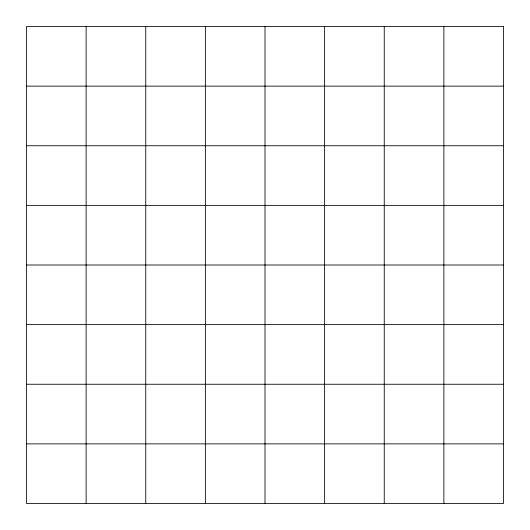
<?xml version="1.0" encoding="UTF-8"?>
<svg xmlns="http://www.w3.org/2000/svg" width="530" height="530" viewBox="0 0 530 530"><rect width="100%" height="100%" fill="white"/><g stroke="black" fill="none" stroke-linecap="round" stroke-linejoin="round"><path stroke-width="0.79" d="M26.5 86.125L503.5 86.125M26.5 145.75L503.5 145.75M26.5 205.375L503.5 205.375M26.5 265L503.5 265M26.5 324.625L503.5 324.625M26.5 384.25L503.5 384.25M26.5 443.875L503.5 443.875M443.875 26.5L443.875 503.5M384.25 26.5L384.25 503.5M324.625 26.5L324.625 503.5M265 26.5L265 503.5M205.375 26.5L205.375 503.5M145.75 26.5L145.75 503.5M86.125 26.5L86.125 503.5M503.5 26.5L26.5 26.5L26.5 503.5L503.5 503.5L503.5 26.5"/></g></svg>
